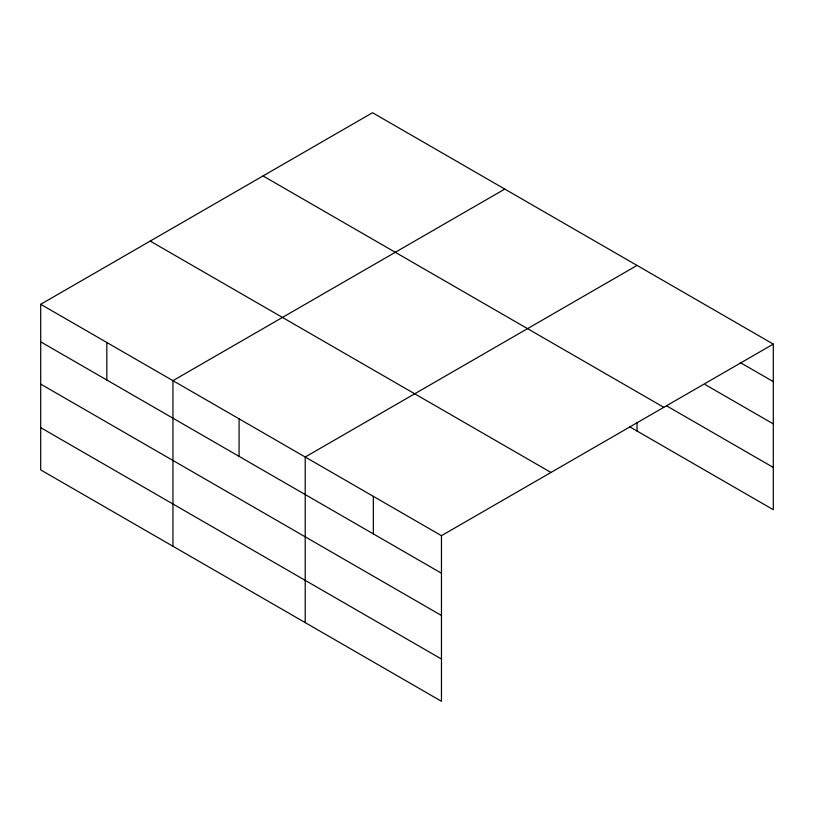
<?xml version="1.0" encoding="UTF-8"?>
<svg xmlns="http://www.w3.org/2000/svg" width="814" height="814" viewBox="0 0 814 814"><rect width="100%" height="100%" fill="white"/><g stroke="black" fill="none" stroke-linecap="round" stroke-linejoin="round"><path stroke-width="1.22" d="M441.463 615.486L441.463 535.683L40.7 304.304L40.7 469.902L441.463 701.281L441.463 615.486L40.7 384.106M629.456 426.648L773.3 509.696L773.3 344.098L372.537 112.719L40.7 304.304M504.792 189.072L172.955 380.657L172.955 546.255M637.036 265.425L305.209 457.01L305.209 622.608M441.463 535.683L773.3 344.098M740.333 362.606L773.3 381.634M705.168 384.564L773.3 423.901M666.707 405.901L773.3 467.44M263.034 175.936L663.797 407.315M150.203 241.076L550.966 472.456M40.7 341.839L441.463 573.219M40.7 427.645L441.463 659.025M637.036 422.334L637.036 431.033M373.331 496.347L373.331 533.882M239.082 418.834L239.082 456.379M106.827 342.48L106.827 380.016"/></g></svg>
